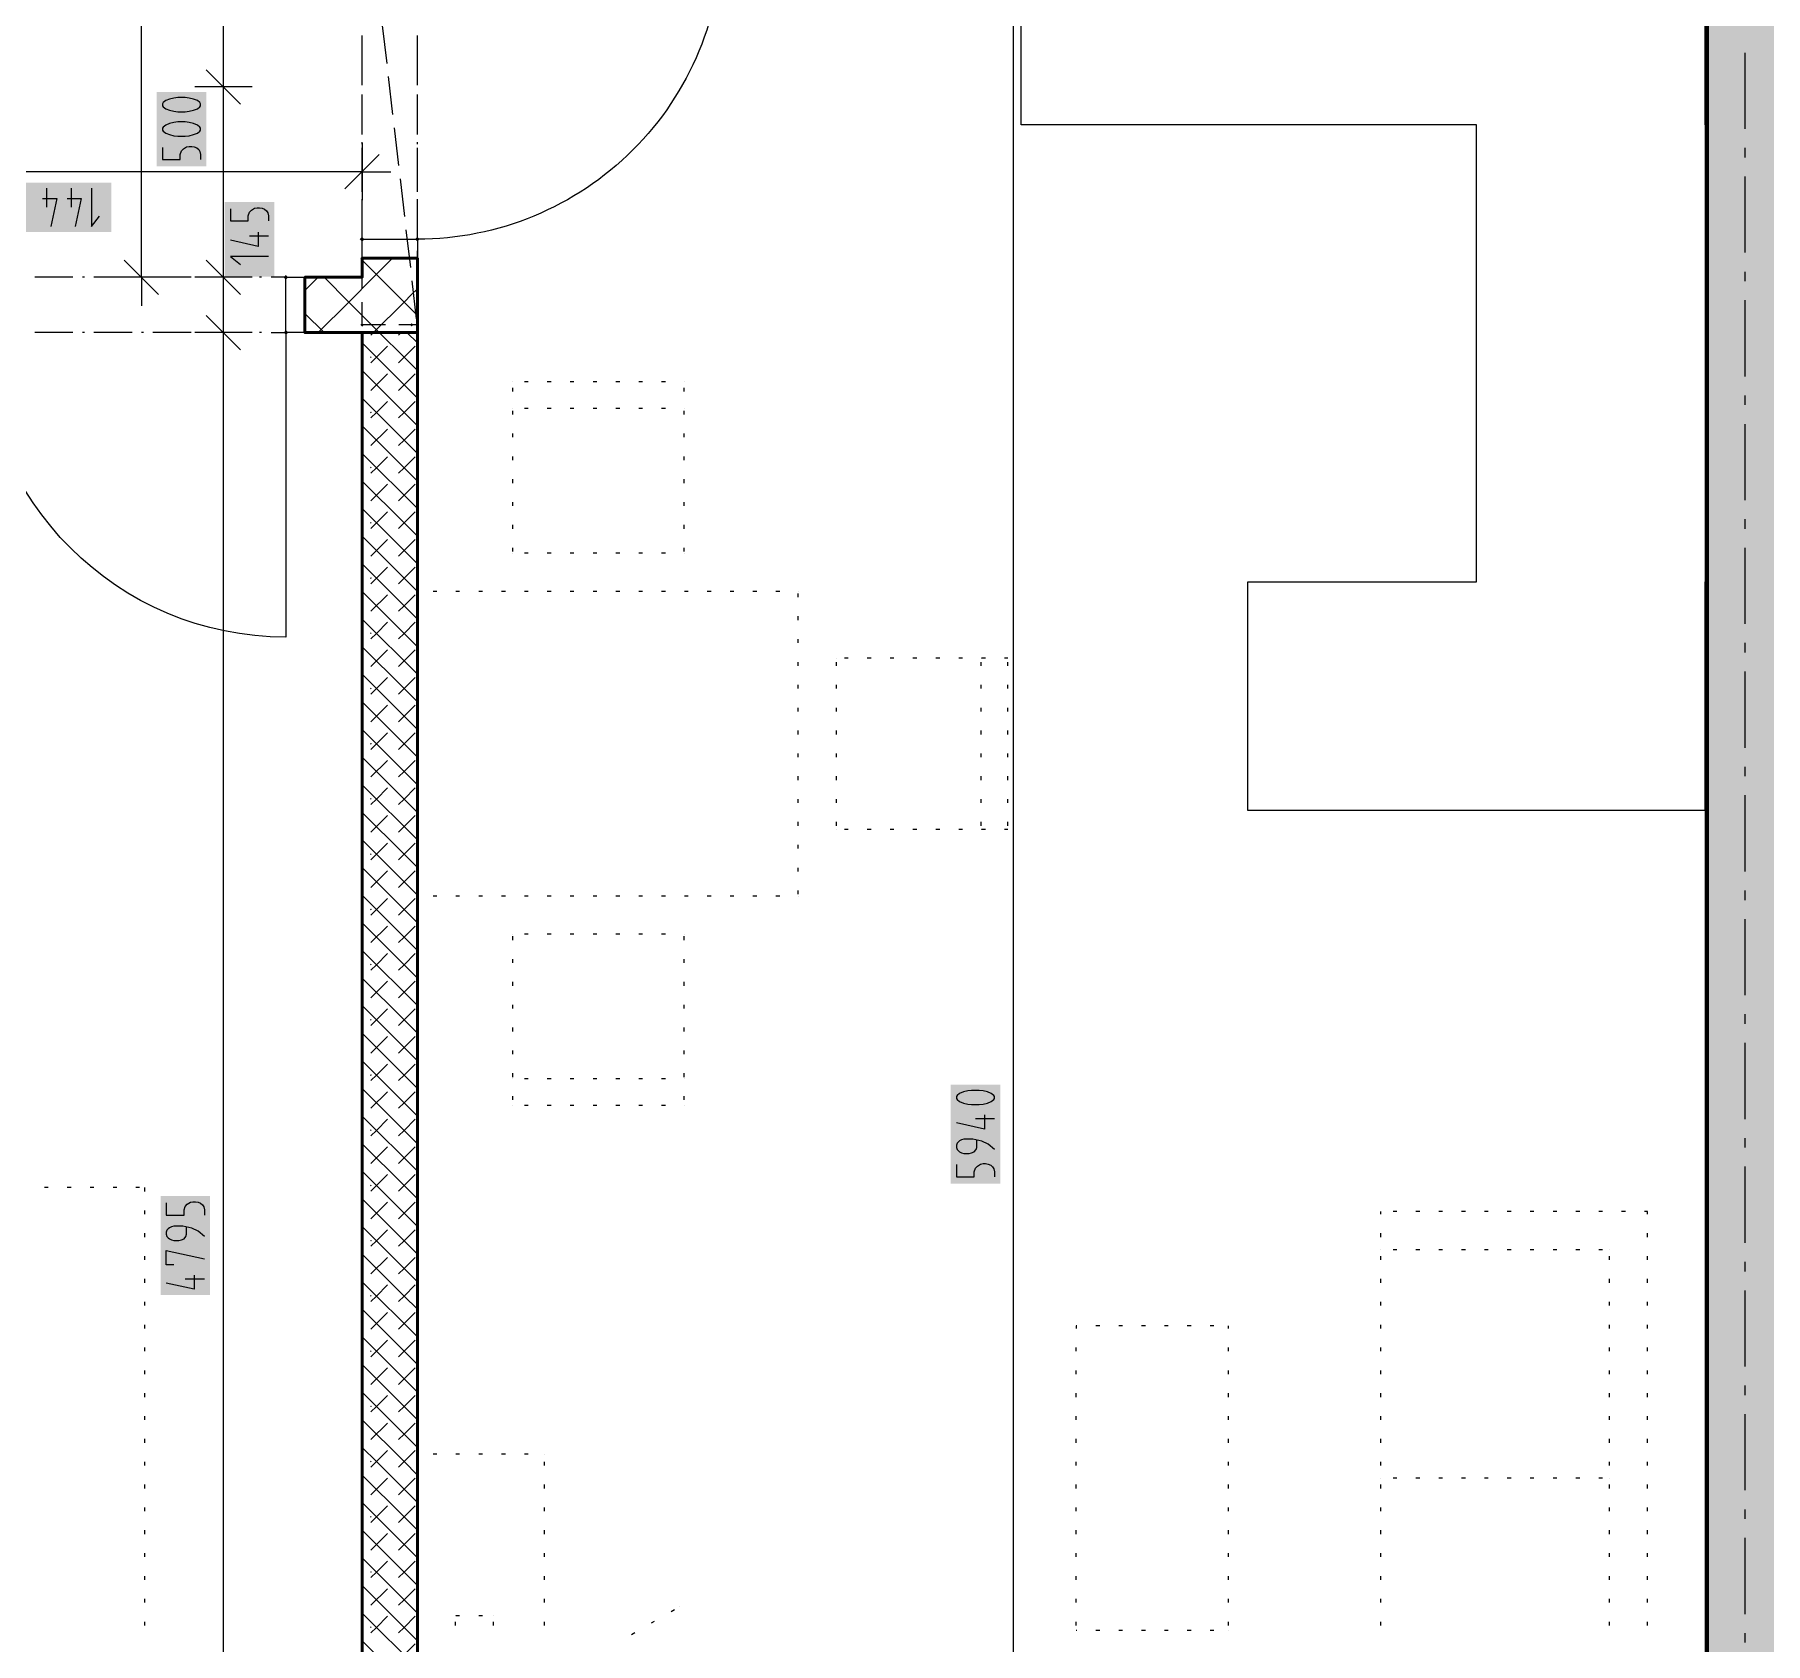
# Model space of a CAD drawing. Header units: millimetres. Extents: x 0 to 594, y 0 to 420.
# Drawn here: x 175.69 to 222.26, y 145.84 to 189.14 of the extents above; entities that cross this region are included whole.
import ezdxf

# ---------------------------------------------------------------- set-up
doc = ezdxf.new("R2010")
doc.units = ezdxf.units.MM
doc.header["$LTSCALE"] = 8
for name, color, linetype in [('PDF_Dvere', 7, 'Continuous'), ('PDF_Koty delkove', 7, 'Continuous'), ('PDF_Kuchyne', 7, 'Continuous'), ('PDF_Nabytek', 7, 'Continuous'), ('PDF_Osy hlavni', 7, 'Continuous'), ('PDF_Preklady', 7, 'Continuous'), ('PDF_Pricky zdene', 7, 'Continuous'), ('PDF_Steny obvodove nosne', 7, 'Continuous')]:
    doc.layers.add(name, color=color, linetype=linetype)

msp = doc.modelspace()

# ---------------------------------------------------------------- hatches: boundary and pattern name
at = {"layer": 'PDF_Steny obvodove nosne', "true_color": 0xc0c0c0, "transparency": 33554559}
msp.add_hatch(color=9, dxfattribs=at).paths.add_polyline_path([(222.739, 129.766), (222.739, 218.171), (220.689, 218.171), (220.689, 129.561), (222.739, 129.561)])

# ---------------------------------------------------------------- linework, layer by layer
at = {"layer": 'PDF_Dvere', "lineweight": 25}
for points in [[(185.993, 191.263), (185.993, 191.829), (194.193, 191.829, -0.414214), (185.993, 183.629), (185.993, 184.344)], [(182.057, 181.118), (182.456, 181.118), (182.456, 172.918, -0.414213), (174.257, 181.118), (175.139, 181.118)]]:
    msp.add_lwpolyline(points, format="xyb", dxfattribs=at)
for points in [[(184.506, 188.085), (184.506, 189.11)], [(185.993, 188.085), (185.993, 189.11)], [(184.506, 187.778), (184.506, 187.829)], [(185.993, 187.778), (185.993, 187.829)], [(184.506, 186.497), (184.506, 187.522)], [(185.993, 186.497), (185.993, 187.522)], [(184.506, 186.189), (184.506, 186.24)], [(184.506, 184.908), (184.506, 185.933)], [(185.993, 186.189), (185.993, 186.24)], [(185.993, 184.908), (185.993, 185.933)], [(184.506, 184.6), (184.506, 184.652)], [(185.993, 184.6), (185.993, 184.652)], [(184.506, 183.629), (184.506, 184.344)], [(176.727, 182.604), (175.702, 182.604)], [(177.035, 182.604), (176.984, 182.604)], [(178.316, 182.604), (177.291, 182.604)], [(178.624, 182.604), (178.572, 182.604)], [(179.905, 182.604), (178.88, 182.604)], [(180.212, 182.604), (180.161, 182.604)], [(181.494, 182.604), (180.469, 182.604)], [(181.801, 182.604), (181.75, 182.604)], [(182.456, 182.604), (182.057, 182.604)], [(176.727, 181.118), (175.702, 181.118)], [(177.035, 181.118), (176.984, 181.118)], [(178.316, 181.118), (177.291, 181.118)], [(178.624, 181.118), (178.572, 181.118)], [(179.905, 181.118), (178.88, 181.118)], [(180.212, 181.118), (180.161, 181.118)], [(181.494, 181.118), (180.469, 181.118)], [(181.801, 181.118), (181.75, 181.118)]]:
    msp.add_lwpolyline(points, dxfattribs=at)
for points in [[(184.506, 183.116), (184.506, 183.629), (185.993, 183.629), (185.993, 183.116)], [(182.456, 182.604), (182.969, 182.604), (182.969, 181.118), (182.456, 181.118)]]:
    msp.add_lwpolyline(points, close=True, dxfattribs=at)
at = {"layer": 'PDF_Dvere', "lineweight": 25, "transparency": 33554559}
for points in [[(184.506, 183.565), (184.442, 183.629), (184.57, 183.629), (184.506, 183.693)], [(185.993, 183.565), (185.929, 183.629), (186.057, 183.629), (185.993, 183.693)], [(182.52, 182.604), (182.456, 182.54), (182.456, 182.668), (182.392, 182.604)], [(182.52, 181.118), (182.456, 181.054), (182.456, 181.182), (182.392, 181.118)]]:
    msp.add_solid(points, dxfattribs=at)
at = {"layer": 'PDF_Koty delkove', "lineweight": 18}
for points in [[(178.568, 182.604), (178.568, 201.866), (178.568, 210.659), (178.568, 212.995), (178.568, 215.762), (178.568, 218.325), (178.568, 233.7), (178.568, 236.467), (178.568, 257.685), (178.568, 259.171), (178.568, 335.475), (178.568, 336.243)], [(202.034, 131.969), (202.034, 183.969), (202.034, 192.854), (202.034, 194.34), (202.034, 195.878), (202.034, 215.557), (202.034, 218.325), (202.034, 233.7), (202.034, 236.262), (202.034, 239.03), (202.034, 269.421), (202.034, 270.907), (202.034, 320.055), (202.034, 323.95)], [(180.775, 111.677), (180.775, 117.678), (180.775, 128.074), (180.775, 131.969), (180.775, 133.191), (180.775, 181.118), (180.775, 182.604), (180.775, 187.729), (180.775, 201.003), (180.775, 212.995)], [(181.237, 187.268), (180.314, 188.19)], [(181.544, 187.729), (180.775, 187.729), (180.007, 187.729)], [(179.75, 187.441), (179.545, 187.441), (179.444, 187.428), (179.324, 187.4), (179.221, 187.359), (179.152, 187.305), (179.136, 187.277), (179.136, 187.223), (179.152, 187.195), (179.221, 187.141), (179.324, 187.1), (179.444, 187.072), (179.545, 187.058), (179.75, 187.058), (179.853, 187.072), (179.972, 187.1), (180.075, 187.141), (180.144, 187.195), (180.161, 187.223), (180.161, 187.277), (180.144, 187.305), (180.075, 187.359)], [(180.075, 187.359), (179.972, 187.4), (179.853, 187.428), (179.75, 187.441)], [(179.136, 186.1), (179.136, 185.772), (179.614, 185.772), (179.614, 185.909), (179.649, 186.004), (179.7, 186.059), (179.785, 186.113), (179.853, 186.127), (179.921, 186.127), (179.99, 186.113)], [(179.99, 186.113), (180.058, 186.086), (180.109, 186.045), (180.144, 185.991), (180.161, 185.909), (180.161, 185.772)], [(184.968, 185.907), (184.045, 184.984)], [(184.506, 186.214), (184.506, 185.446), (184.506, 184.677)], [(184.506, 185.446), (177.745, 185.446), (176.907, 185.446), (173.387, 185.446), (169.747, 185.446), (168.26, 185.446), (162.995, 185.446), (160.878, 185.446), (158.215, 185.446), (156.063, 185.446), (128.081, 185.446), (126.184, 185.446), (105.582, 185.446), (103.737, 185.446), (103.43, 185.446), (101.328, 185.446), (83.545, 185.446), (82.059, 185.446)], [(184.506, 185.446), (185.275, 185.446)], [(176.019, 184.999), (176.019, 184.487)], [(176.676, 184.999), (176.676, 184.487)], [(177.224, 184.999), (177.224, 183.975), (177.442, 184.247)], [(175.91, 184.726), (176.293, 184.726), (176.128, 183.975)], [(176.567, 184.726), (176.95, 184.726), (176.785, 183.975)], [(180.962, 184.45), (180.962, 184.121), (181.44, 184.121), (181.44, 184.258), (181.475, 184.353), (181.526, 184.408), (181.611, 184.463), (181.679, 184.477), (181.747, 184.477), (181.816, 184.463), (181.884, 184.436), (181.935, 184.394), (181.97, 184.34), (181.987, 184.258), (181.987, 184.121)], [(181.713, 183.82), (181.713, 183.436), (180.962, 183.601)], [(181.987, 183.71), (181.475, 183.71)], [(179.029, 182.143), (178.107, 183.065)], [(181.237, 182.143), (180.314, 183.065)], [(181.987, 183.163), (180.962, 183.163), (181.235, 182.944)], [(179.337, 182.604), (178.568, 182.604), (177.799, 182.604)], [(178.568, 182.604), (178.568, 181.835)], [(181.544, 182.604), (180.775, 182.604), (180.007, 182.604)], [(181.237, 180.656), (180.314, 181.579)], [(181.544, 181.118), (180.775, 181.118), (180.007, 181.118)], [(201.111, 160.719), (200.905, 160.719), (200.804, 160.705), (200.684, 160.678), (200.582, 160.637), (200.513, 160.583), (200.497, 160.555), (200.497, 160.501), (200.513, 160.473), (200.582, 160.419), (200.684, 160.377), (200.804, 160.35), (200.905, 160.336), (201.111, 160.336), (201.213, 160.35), (201.333, 160.377), (201.435, 160.419), (201.504, 160.473), (201.521, 160.501), (201.521, 160.555), (201.504, 160.583), (201.435, 160.637)], [(201.435, 160.637), (201.333, 160.678), (201.213, 160.705), (201.111, 160.719)], [(201.248, 160.062), (201.248, 159.679), (200.497, 159.844)], [(201.521, 159.953), (201.009, 159.953)], [(201.521, 159.132), (201.35, 159.269), (201.179, 159.351), (200.94, 159.405), (200.7, 159.405), (200.633, 159.391), (200.582, 159.364), (200.548, 159.337), (200.513, 159.296), (200.497, 159.241), (200.497, 159.187), (200.513, 159.132), (200.548, 159.09), (200.582, 159.063), (200.633, 159.035), (200.7, 159.022), (200.838, 159.022), (200.905, 159.035), (200.974, 159.063), (201.025, 159.132), (201.043, 159.187), (201.043, 159.378)], [(200.497, 158.721), (200.497, 158.392), (200.974, 158.392), (200.974, 158.53), (201.009, 158.625), (201.06, 158.68), (201.145, 158.734), (201.213, 158.748), (201.282, 158.748), (201.35, 158.734), (201.418, 158.707), (201.469, 158.666), (201.504, 158.612), (201.521, 158.53), (201.521, 158.392)], [(179.238, 157.694), (179.238, 157.365), (179.716, 157.365), (179.716, 157.503), (179.75, 157.598), (179.802, 157.653), (179.887, 157.707), (179.954, 157.721), (180.023, 157.721), (180.092, 157.707), (180.159, 157.68), (180.211, 157.639), (180.245, 157.585), (180.263, 157.503), (180.263, 157.365)], [(180.263, 156.791), (180.092, 156.928), (179.921, 157.01), (179.682, 157.064), (179.442, 157.064), (179.374, 157.05), (179.323, 157.023), (179.289, 156.996), (179.254, 156.955), (179.238, 156.9), (179.238, 156.846), (179.254, 156.791), (179.289, 156.749), (179.323, 156.722)], [(179.323, 156.722), (179.374, 156.694), (179.442, 156.68), (179.579, 156.68), (179.647, 156.694), (179.716, 156.722), (179.767, 156.791), (179.784, 156.846), (179.784, 157.037)], [(179.442, 156.023), (179.238, 156.023), (179.238, 156.407), (180.263, 156.189)], [(179.989, 155.75), (179.989, 155.366), (179.238, 155.531)], [(180.263, 155.641), (179.75, 155.641)]]:
    msp.add_lwpolyline(points, dxfattribs=at)
msp.add_lwpolyline([(179.75, 186.784), (179.545, 186.784), (179.444, 186.77), (179.324, 186.743), (179.221, 186.702), (179.152, 186.648), (179.136, 186.62), (179.136, 186.566), (179.152, 186.538), (179.221, 186.484), (179.324, 186.443), (179.444, 186.415), (179.545, 186.401), (179.75, 186.401), (179.853, 186.415), (179.972, 186.443), (180.075, 186.484), (180.144, 186.538), (180.161, 186.566), (180.161, 186.62), (180.144, 186.648), (180.075, 186.702), (179.972, 186.743), (179.853, 186.77)], close=True, dxfattribs=at)
at = {"layer": 'PDF_Koty delkove', "color": 7, "lineweight": 18, "true_color": 0xffffff, "transparency": 33554559}
for points in [[(180.315, 185.59), (180.315, 187.595), (178.982, 185.59), (178.982, 187.595)], [(177.761, 185.153), (175.099, 185.153), (177.761, 183.821), (175.099, 183.821)], [(182.141, 182.625), (182.141, 184.63), (180.808, 182.625), (180.808, 184.63)], [(201.675, 158.211), (201.675, 160.873), (200.343, 158.211), (200.343, 160.873)], [(180.417, 155.213), (180.417, 157.875), (179.084, 155.213), (179.084, 157.875)]]:
    msp.add_solid(points, dxfattribs=at)
at = {"layer": 'PDF_Kuchyne', "lineweight": 13}
msp.add_lwpolyline([(220.637, 174.404), (220.637, 168.254), (208.337, 168.254), (208.337, 174.404), (214.487, 174.404), (214.487, 186.704), (202.239, 186.704), (202.239, 192.854), (220.637, 192.854), (220.637, 186.704)], dxfattribs=at)
at = {"layer": 'PDF_Nabytek', "lineweight": 13}
for points in [[(188.56, 179.788), (188.56, 179.788)], [(188.56, 179.788), (188.56, 179.788)], [(188.976, 179.788), (188.874, 179.788)], [(189.591, 179.788), (189.489, 179.788)], [(190.206, 179.788), (190.104, 179.788)], [(190.821, 179.788), (190.719, 179.788)], [(191.436, 179.788), (191.334, 179.788)], [(192.051, 179.788), (191.949, 179.788)], [(192.666, 179.788), (192.563, 179.788)], [(193.172, 179.788), (193.172, 179.788)], [(193.172, 179.788), (193.172, 179.788)], [(188.56, 179.527), (188.56, 179.629)], [(193.172, 179.527), (193.172, 179.629)], [(188.56, 179.071), (188.56, 179.071)], [(188.56, 178.912), (188.56, 179.014)], [(188.976, 179.071), (188.874, 179.071)], [(189.591, 179.071), (189.489, 179.071)], [(190.206, 179.071), (190.104, 179.071)], [(190.821, 179.071), (190.719, 179.071)], [(191.436, 179.071), (191.334, 179.071)], [(192.051, 179.071), (191.949, 179.071)], [(192.666, 179.071), (192.563, 179.071)], [(193.172, 179.071), (193.172, 179.071)], [(193.172, 178.912), (193.172, 179.014)], [(188.56, 178.297), (188.56, 178.399)], [(193.172, 178.297), (193.172, 178.399)], [(188.56, 177.682), (188.56, 177.784)], [(193.172, 177.682), (193.172, 177.784)], [(188.56, 177.067), (188.56, 177.169)], [(193.172, 177.067), (193.172, 177.169)], [(188.56, 176.452), (188.56, 176.554)], [(193.172, 176.452), (193.172, 176.554)], [(188.56, 175.837), (188.56, 175.939)], [(193.172, 175.837), (193.172, 175.939)], [(188.56, 175.222), (188.56, 175.324)], [(188.56, 175.176), (188.56, 175.176)], [(188.56, 175.176), (188.56, 175.176)], [(188.976, 175.176), (188.874, 175.176)], [(189.591, 175.176), (189.489, 175.176)], [(190.206, 175.176), (190.104, 175.176)], [(190.821, 175.176), (190.719, 175.176)], [(191.436, 175.176), (191.334, 175.176)], [(192.051, 175.176), (191.949, 175.176)], [(192.666, 175.176), (192.563, 175.176)], [(193.172, 175.222), (193.172, 175.324)], [(193.172, 175.176), (193.172, 175.176)], [(193.172, 175.176), (193.172, 175.176)], [(185.993, 174.151), (185.993, 174.151)], [(185.993, 174.151), (185.993, 174.151)], [(185.993, 173.992), (185.993, 174.094)], [(186.516, 174.151), (186.414, 174.151)], [(187.131, 174.151), (187.029, 174.151)], [(187.746, 174.151), (187.644, 174.151)], [(188.361, 174.151), (188.259, 174.151)], [(188.976, 174.151), (188.874, 174.151)], [(189.591, 174.151), (189.489, 174.151)], [(190.206, 174.151), (190.104, 174.151)], [(190.821, 174.151), (190.719, 174.151)], [(191.436, 174.151), (191.334, 174.151)], [(192.051, 174.151), (191.949, 174.151)], [(192.666, 174.151), (192.563, 174.151)], [(193.281, 174.151), (193.178, 174.151)], [(193.896, 174.151), (193.793, 174.151)], [(194.511, 174.151), (194.408, 174.151)], [(195.126, 174.151), (195.023, 174.151)], [(195.741, 174.151), (195.638, 174.151)], [(196.243, 174.151), (196.243, 174.151)], [(196.243, 174.151), (196.243, 174.151)], [(196.243, 173.992), (196.243, 174.094)], [(185.993, 173.377), (185.993, 173.479)], [(196.243, 173.377), (196.243, 173.479)], [(185.993, 172.762), (185.993, 172.864)], [(196.243, 172.762), (196.243, 172.864)], [(197.268, 172.357), (197.268, 172.357)], [(197.268, 172.357), (197.268, 172.357)], [(197.586, 172.357), (197.483, 172.357)], [(198.201, 172.357), (198.098, 172.357)], [(198.816, 172.357), (198.713, 172.357)], [(199.431, 172.357), (199.328, 172.357)], [(200.046, 172.357), (199.943, 172.357)], [(200.661, 172.357), (200.558, 172.357)], [(201.162, 172.357), (201.162, 172.357)], [(201.276, 172.357), (201.173, 172.357)], [(201.88, 172.357), (201.788, 172.357)], [(201.88, 172.357), (201.88, 172.357)], [(185.993, 172.147), (185.993, 172.249)], [(196.243, 172.147), (196.243, 172.249)], [(197.268, 172.147), (197.268, 172.249)], [(201.162, 172.147), (201.162, 172.249)], [(201.88, 172.147), (201.88, 172.249)], [(185.993, 171.532), (185.993, 171.634)], [(196.243, 171.532), (196.243, 171.634)], [(197.268, 171.532), (197.268, 171.634)], [(201.162, 171.532), (201.162, 171.634)], [(201.88, 171.532), (201.88, 171.634)], [(185.993, 170.917), (185.993, 171.019)], [(196.243, 170.917), (196.243, 171.019)], [(197.268, 170.917), (197.268, 171.019)], [(201.162, 170.917), (201.162, 171.019)], [(201.88, 170.917), (201.88, 171.019)], [(185.993, 170.302), (185.993, 170.404)], [(196.243, 170.302), (196.243, 170.404)], [(197.268, 170.302), (197.268, 170.404)], [(201.162, 170.302), (201.162, 170.404)], [(201.88, 170.302), (201.88, 170.404)], [(185.993, 169.687), (185.993, 169.789)], [(196.243, 169.687), (196.243, 169.789)], [(197.268, 169.687), (197.268, 169.789)], [(201.162, 169.687), (201.162, 169.789)], [(201.88, 169.687), (201.88, 169.789)], [(185.993, 169.072), (185.993, 169.174)], [(196.243, 169.072), (196.243, 169.174)], [(197.268, 169.072), (197.268, 169.174)], [(201.162, 169.072), (201.162, 169.174)], [(201.88, 169.072), (201.88, 169.174)], [(185.993, 168.457), (185.993, 168.559)], [(196.243, 168.457), (196.243, 168.559)], [(197.268, 168.457), (197.268, 168.559)], [(201.162, 168.457), (201.162, 168.559)], [(201.88, 168.457), (201.88, 168.559)], [(185.993, 167.842), (185.993, 167.944)], [(196.243, 167.842), (196.243, 167.944)], [(197.268, 167.842), (197.268, 167.944)], [(197.268, 167.744), (197.268, 167.744)], [(197.268, 167.744), (197.268, 167.744)], [(197.586, 167.744), (197.483, 167.744)], [(198.201, 167.744), (198.098, 167.744)], [(198.816, 167.744), (198.713, 167.744)], [(199.431, 167.744), (199.328, 167.744)], [(200.046, 167.744), (199.943, 167.744)], [(200.661, 167.744), (200.558, 167.744)], [(201.162, 167.842), (201.162, 167.944)], [(201.162, 167.744), (201.162, 167.744)], [(201.276, 167.744), (201.173, 167.744)], [(201.88, 167.744), (201.788, 167.744)], [(201.88, 167.842), (201.88, 167.944)], [(201.88, 167.744), (201.88, 167.744)], [(201.88, 167.744), (201.88, 167.744)], [(185.993, 167.227), (185.993, 167.329)], [(196.243, 167.227), (196.243, 167.329)], [(185.993, 166.612), (185.993, 166.714)], [(196.243, 166.612), (196.243, 166.714)], [(185.993, 165.997), (185.993, 166.099)], [(185.993, 165.951), (185.993, 165.951)], [(185.993, 165.951), (185.993, 165.951)], [(186.516, 165.951), (186.414, 165.951)], [(187.131, 165.951), (187.029, 165.951)], [(187.746, 165.951), (187.644, 165.951)], [(188.361, 165.951), (188.259, 165.951)], [(188.976, 165.951), (188.874, 165.951)], [(189.591, 165.951), (189.489, 165.951)], [(190.206, 165.951), (190.104, 165.951)], [(190.821, 165.951), (190.719, 165.951)], [(191.436, 165.951), (191.334, 165.951)], [(192.051, 165.951), (191.949, 165.951)], [(192.666, 165.951), (192.563, 165.951)], [(193.281, 165.951), (193.178, 165.951)], [(193.896, 165.951), (193.793, 165.951)], [(194.511, 165.951), (194.408, 165.951)], [(195.126, 165.951), (195.023, 165.951)], [(195.741, 165.951), (195.638, 165.951)], [(196.243, 165.997), (196.243, 166.099)], [(196.243, 165.951), (196.243, 165.951)], [(196.243, 165.951), (196.243, 165.951)], [(188.56, 164.926), (188.56, 164.926)], [(188.56, 164.926), (188.56, 164.926)], [(188.56, 164.767), (188.56, 164.869)], [(188.976, 164.926), (188.874, 164.926)], [(189.591, 164.926), (189.489, 164.926)], [(190.206, 164.926), (190.104, 164.926)], [(190.821, 164.926), (190.719, 164.926)], [(191.436, 164.926), (191.334, 164.926)], [(192.051, 164.926), (191.949, 164.926)], [(192.666, 164.926), (192.563, 164.926)], [(193.172, 164.926), (193.172, 164.926)], [(193.172, 164.926), (193.172, 164.926)], [(193.172, 164.767), (193.172, 164.869)], [(188.56, 164.152), (188.56, 164.254)], [(193.172, 164.152), (193.172, 164.254)], [(188.56, 163.537), (188.56, 163.639)], [(193.172, 163.537), (193.172, 163.639)], [(188.56, 162.922), (188.56, 163.024)], [(193.172, 162.922), (193.172, 163.024)], [(188.56, 162.307), (188.56, 162.409)], [(193.172, 162.307), (193.172, 162.409)], [(188.56, 161.692), (188.56, 161.794)], [(193.172, 161.692), (193.172, 161.794)], [(188.56, 161.077), (188.56, 161.179)], [(193.172, 161.077), (193.172, 161.179)], [(188.56, 161.031), (188.56, 161.031)], [(188.976, 161.031), (188.874, 161.031)], [(189.591, 161.031), (189.489, 161.031)], [(190.206, 161.031), (190.104, 161.031)], [(190.821, 161.031), (190.719, 161.031)], [(191.436, 161.031), (191.334, 161.031)], [(192.051, 161.031), (191.949, 161.031)], [(192.666, 161.031), (192.563, 161.031)], [(193.172, 161.031), (193.172, 161.031)], [(188.56, 160.462), (188.56, 160.564)], [(188.56, 160.313), (188.56, 160.313)], [(188.56, 160.313), (188.56, 160.313)], [(188.976, 160.313), (188.874, 160.313)], [(189.591, 160.313), (189.489, 160.313)], [(190.206, 160.313), (190.104, 160.313)], [(190.821, 160.313), (190.719, 160.313)], [(191.436, 160.313), (191.334, 160.313)], [(192.051, 160.313), (191.949, 160.313)], [(192.666, 160.313), (192.563, 160.313)], [(193.172, 160.462), (193.172, 160.564)], [(193.172, 160.313), (193.172, 160.313)], [(193.172, 160.313), (193.172, 160.313)], [(176.061, 158.107), (175.959, 158.107)], [(176.676, 158.107), (176.574, 158.107)], [(177.291, 158.107), (177.189, 158.107)], [(177.906, 158.107), (177.804, 158.107)], [(178.521, 158.107), (178.419, 158.107)], [(178.664, 158.107), (178.664, 158.107)], [(178.664, 158.107), (178.664, 158.107)], [(178.664, 158.002), (178.664, 158.104)], [(178.664, 157.387), (178.664, 157.489)], [(211.916, 157.387), (211.916, 157.456)], [(211.916, 157.456), (211.916, 157.456)], [(211.916, 157.456), (211.916, 157.456)], [(212.346, 157.456), (212.243, 157.456)], [(212.961, 157.456), (212.858, 157.456)], [(213.576, 157.456), (213.473, 157.456)], [(214.191, 157.456), (214.088, 157.456)], [(214.806, 157.456), (214.703, 157.456)], [(215.421, 157.456), (215.318, 157.456)], [(216.036, 157.456), (215.933, 157.456)], [(216.651, 157.456), (216.548, 157.456)], [(217.266, 157.456), (217.163, 157.456)], [(217.881, 157.456), (217.778, 157.456)], [(218.496, 157.456), (218.393, 157.456)], [(219.091, 157.387), (219.091, 157.456), (219.008, 157.456)], [(219.091, 157.456), (219.091, 157.456)], [(178.664, 156.772), (178.664, 156.874)], [(211.916, 156.772), (211.916, 156.874)], [(219.091, 156.772), (219.091, 156.874)], [(178.664, 156.157), (178.664, 156.259)], [(211.916, 156.431), (211.916, 156.431)], [(211.916, 156.157), (211.916, 156.259)], [(212.346, 156.431), (212.243, 156.431)], [(212.961, 156.431), (212.858, 156.431)], [(213.576, 156.431), (213.473, 156.431)], [(214.191, 156.431), (214.088, 156.431)], [(214.806, 156.431), (214.703, 156.431)], [(215.421, 156.431), (215.318, 156.431)], [(216.036, 156.431), (215.933, 156.431)], [(216.651, 156.431), (216.548, 156.431)], [(217.266, 156.431), (217.163, 156.431)], [(217.881, 156.431), (217.778, 156.431)], [(218.066, 156.431), (218.066, 156.431)], [(218.066, 156.431), (218.066, 156.431)], [(218.066, 156.157), (218.066, 156.259)], [(219.091, 156.157), (219.091, 156.259)], [(178.664, 155.542), (178.664, 155.644)], [(211.916, 155.542), (211.916, 155.644)], [(218.066, 155.542), (218.066, 155.644)], [(219.091, 155.542), (219.091, 155.644)], [(178.664, 154.927), (178.664, 155.029)], [(211.916, 154.927), (211.916, 155.029)], [(218.066, 154.927), (218.066, 155.029)], [(219.091, 154.927), (219.091, 155.029)], [(178.664, 154.312), (178.664, 154.414)], [(203.736, 154.381), (203.716, 154.381), (203.716, 154.312)], [(203.716, 154.381), (203.716, 154.381)], [(203.716, 154.381), (203.716, 154.381)], [(204.351, 154.381), (204.248, 154.381)], [(204.966, 154.381), (204.863, 154.381)], [(205.581, 154.381), (205.478, 154.381)], [(206.196, 154.381), (206.093, 154.381)], [(206.811, 154.381), (206.708, 154.381)], [(207.426, 154.381), (207.323, 154.381)], [(207.816, 154.381), (207.816, 154.381)], [(207.816, 154.312), (207.816, 154.381)], [(207.816, 154.381), (207.816, 154.381)], [(211.916, 154.312), (211.916, 154.414)], [(218.066, 154.312), (218.066, 154.414)], [(219.091, 154.312), (219.091, 154.414)], [(178.664, 153.697), (178.664, 153.799)], [(203.716, 153.697), (203.716, 153.799)], [(207.816, 153.697), (207.816, 153.799)], [(211.916, 153.697), (211.916, 153.799)], [(218.066, 153.697), (218.066, 153.799)], [(219.091, 153.697), (219.091, 153.799)], [(178.664, 153.082), (178.664, 153.184)], [(203.716, 153.082), (203.716, 153.184)], [(207.816, 153.082), (207.816, 153.184)], [(211.916, 153.082), (211.916, 153.184)], [(218.066, 153.082), (218.066, 153.184)], [(219.091, 153.082), (219.091, 153.184)], [(178.664, 152.467), (178.664, 152.569)], [(203.716, 152.467), (203.716, 152.569)], [(207.816, 152.467), (207.816, 152.569)], [(211.916, 152.467), (211.916, 152.569)], [(218.066, 152.467), (218.066, 152.569)], [(219.091, 152.467), (219.091, 152.569)], [(178.664, 151.852), (178.664, 151.954)], [(203.716, 151.852), (203.716, 151.954)], [(207.816, 151.852), (207.816, 151.954)], [(211.916, 151.852), (211.916, 151.954)], [(218.066, 151.852), (218.066, 151.954)], [(219.091, 151.852), (219.091, 151.954)], [(178.664, 151.237), (178.664, 151.339)], [(185.993, 150.932), (185.993, 150.932)], [(185.993, 150.932), (185.993, 150.932)], [(186.516, 150.932), (186.414, 150.932)], [(187.131, 150.932), (187.029, 150.932)], [(187.746, 150.932), (187.644, 150.932)], [(188.361, 150.932), (188.259, 150.932)], [(188.976, 150.932), (188.874, 150.932)], [(189.418, 150.932), (189.418, 150.932)], [(189.418, 150.932), (189.418, 150.932)], [(203.716, 151.237), (203.716, 151.339)], [(207.816, 151.237), (207.816, 151.339)], [(211.916, 151.237), (211.916, 151.339)], [(218.066, 151.237), (218.066, 151.339)], [(219.091, 151.237), (219.091, 151.339)], [(178.664, 150.622), (178.664, 150.724)], [(185.993, 150.622), (185.993, 150.724)], [(189.418, 150.622), (189.418, 150.724)], [(203.716, 150.622), (203.716, 150.724)], [(207.816, 150.622), (207.816, 150.724)], [(211.916, 150.622), (211.916, 150.724)], [(218.066, 150.622), (218.066, 150.724)], [(219.091, 150.622), (219.091, 150.724)], [(178.664, 150.007), (178.664, 150.109)], [(185.993, 150.007), (185.993, 150.109)], [(189.418, 150.007), (189.418, 150.109)], [(203.716, 150.007), (203.716, 150.109)], [(207.816, 150.007), (207.816, 150.109)], [(211.916, 150.281), (211.916, 150.281)], [(211.916, 150.007), (211.916, 150.109)], [(212.346, 150.281), (212.243, 150.281)], [(212.961, 150.281), (212.858, 150.281)], [(213.576, 150.281), (213.473, 150.281)], [(214.191, 150.281), (214.088, 150.281)], [(214.806, 150.281), (214.703, 150.281)], [(215.421, 150.281), (215.318, 150.281)], [(216.036, 150.281), (215.933, 150.281)], [(216.651, 150.281), (216.548, 150.281)], [(217.266, 150.281), (217.163, 150.281)], [(217.881, 150.281), (217.778, 150.281)], [(218.066, 150.281), (218.066, 150.281)], [(218.066, 150.007), (218.066, 150.109)], [(219.091, 150.007), (219.091, 150.109)], [(178.664, 149.392), (178.664, 149.494)], [(185.993, 149.392), (185.993, 149.494)], [(189.418, 149.392), (189.418, 149.494)], [(203.716, 149.392), (203.716, 149.494)], [(207.816, 149.392), (207.816, 149.494)], [(211.916, 149.392), (211.916, 149.494)], [(218.066, 149.392), (218.066, 149.494)], [(219.091, 149.392), (219.091, 149.494)], [(178.664, 148.777), (178.664, 148.879)], [(185.993, 148.777), (185.993, 148.879)], [(189.418, 148.777), (189.418, 148.879)], [(203.716, 148.777), (203.716, 148.879)], [(207.816, 148.777), (207.816, 148.879)], [(211.916, 148.777), (211.916, 148.879)], [(218.066, 148.777), (218.066, 148.879)], [(219.091, 148.777), (219.091, 148.879)], [(178.664, 148.162), (178.664, 148.264)], [(185.993, 148.162), (185.993, 148.264)], [(189.418, 148.162), (189.418, 148.264)], [(203.716, 148.162), (203.716, 148.264)], [(207.816, 148.162), (207.816, 148.264)], [(211.916, 148.162), (211.916, 148.264)], [(218.066, 148.162), (218.066, 148.264)], [(219.091, 148.162), (219.091, 148.264)], [(178.664, 147.547), (178.664, 147.649)], [(185.993, 147.547), (185.993, 147.649)], [(189.418, 147.547), (189.418, 147.649)], [(203.716, 147.547), (203.716, 147.649)], [(207.816, 147.547), (207.816, 147.649)], [(211.916, 147.547), (211.916, 147.649)], [(218.066, 147.547), (218.066, 147.649)], [(219.091, 147.547), (219.091, 147.649)], [(178.664, 146.932), (178.664, 147.034)], [(185.993, 146.932), (185.993, 147.034)], [(189.418, 146.932), (189.418, 147.034)], [(192.821, 146.693), (192.91, 146.744)], [(193.055, 146.828), (193.055, 146.828)], [(203.716, 146.932), (203.716, 147.034)], [(207.816, 146.932), (207.816, 147.034)], [(211.916, 146.932), (211.916, 147.034)], [(218.066, 146.932), (218.066, 147.034)], [(219.091, 146.932), (219.091, 147.034)], [(178.664, 146.317), (178.664, 146.419)], [(185.993, 146.317), (185.993, 146.419)], [(187.018, 146.576), (187.018, 146.576)], [(187.018, 146.576), (187.018, 146.576)], [(187.018, 146.317), (187.018, 146.419)], [(187.131, 146.576), (187.029, 146.576)], [(187.746, 146.576), (187.644, 146.576)], [(188.043, 146.576), (188.043, 146.576)], [(188.043, 146.576), (188.043, 146.576)], [(188.043, 146.317), (188.043, 146.419)], [(189.418, 146.317), (189.418, 146.419)], [(192.289, 146.385), (192.377, 146.437)], [(203.716, 146.317), (203.716, 146.419)], [(207.816, 146.317), (207.816, 146.419)], [(211.916, 146.317), (211.916, 146.419)], [(218.066, 146.317), (218.066, 146.419)], [(219.091, 146.317), (219.091, 146.419)], [(191.756, 146.078), (191.845, 146.129)], [(203.716, 146.181), (203.716, 146.181)], [(203.736, 146.181), (203.716, 146.181)], [(203.716, 146.181), (203.716, 146.181)], [(204.351, 146.181), (204.248, 146.181)], [(204.966, 146.181), (204.863, 146.181)], [(205.581, 146.181), (205.478, 146.181)], [(206.196, 146.181), (206.093, 146.181)], [(206.811, 146.181), (206.708, 146.181)], [(207.426, 146.181), (207.323, 146.181)], [(207.816, 146.181), (207.816, 146.181)], [(207.816, 146.181), (207.816, 146.181)]]:
    msp.add_lwpolyline(points, dxfattribs=at)
at = {"layer": 'PDF_Osy hlavni', "lineweight": 18}
for points in [[(221.714, 186.599), (221.714, 188.649)], [(221.714, 185.83), (221.714, 186.087)], [(221.714, 183.268), (221.714, 185.318)], [(221.714, 182.499), (221.714, 182.755)], [(221.714, 179.937), (221.714, 181.987)], [(221.714, 179.168), (221.714, 179.424)], [(221.714, 176.605), (221.714, 178.655)], [(221.714, 175.837), (221.714, 176.093)], [(221.714, 173.274), (221.714, 175.324)], [(221.714, 172.505), (221.714, 172.762)], [(221.714, 169.943), (221.714, 171.993)], [(221.714, 169.174), (221.714, 169.43)], [(221.714, 166.612), (221.714, 168.662)], [(221.714, 165.843), (221.714, 166.099)], [(221.714, 163.28), (221.714, 165.33)], [(221.714, 162.512), (221.714, 162.768)], [(221.714, 159.949), (221.714, 161.999)], [(221.714, 159.181), (221.714, 159.437)], [(221.714, 156.618), (221.714, 158.668)], [(221.714, 155.849), (221.714, 156.106)], [(221.714, 153.287), (221.714, 155.337)], [(221.714, 152.518), (221.714, 152.774)], [(221.714, 149.956), (221.714, 152.006)], [(221.714, 149.187), (221.714, 149.443)], [(221.714, 146.624), (221.714, 148.674)], [(221.714, 145.856), (221.714, 146.112)]]:
    msp.add_lwpolyline(points, dxfattribs=at)
at = {"layer": 'PDF_Preklady', "lineweight": 18}
for points in [[(185.176, 188.362), (185.058, 189.38)], [(184.506, 187.829), (184.506, 188.854)], [(185.993, 187.829), (185.993, 188.854)], [(185.336, 186.987), (185.217, 188.005)], [(184.506, 186.445), (184.506, 187.47)], [(185.993, 186.445), (185.993, 187.47)], [(185.495, 185.613), (185.377, 186.631)], [(184.506, 185.062), (184.506, 186.087)], [(185.993, 185.062), (185.993, 186.087)], [(185.654, 184.238), (185.536, 185.256)], [(184.506, 183.678), (184.506, 184.703)], [(185.993, 183.678), (185.993, 184.703)], [(185.814, 182.864), (185.696, 183.882)], [(184.506, 183.116), (184.506, 183.319)], [(184.506, 182.294), (184.506, 182.604), (184.506, 183.116)], [(185.993, 183.116), (185.993, 183.319)], [(185.993, 182.294), (185.993, 183.116)], [(185.973, 181.489), (185.855, 182.507)], [(184.506, 181.323), (184.506, 181.935)], [(185.993, 181.935), (185.993, 181.323), (185.839, 181.323)], [(185.132, 181.323), (184.506, 181.323)], [(185.839, 181.323), (185.491, 181.323)]]:
    msp.add_lwpolyline(points, dxfattribs=at)
at = {"layer": 'PDF_Preklady', "lineweight": 18, "transparency": 33554559}
for points in [[(184.506, 183.07), (184.46, 183.116), (184.553, 183.116), (184.506, 183.163)], [(184.506, 183.07), (184.46, 183.116), (184.553, 183.116), (184.506, 183.163)], [(185.993, 183.07), (185.947, 183.116), (186.039, 183.116), (185.993, 183.163)], [(185.993, 183.07), (185.947, 183.116), (186.039, 183.116), (185.993, 183.163)], [(184.506, 182.558), (184.46, 182.604), (184.553, 182.604), (184.506, 182.65)], [(184.506, 182.558), (184.46, 182.604), (184.553, 182.604), (184.506, 182.65)], [(184.506, 181.277), (184.46, 181.323), (184.553, 181.323), (184.506, 181.369)], [(184.553, 181.323), (184.506, 181.277), (184.506, 181.369), (184.46, 181.323)], [(185.885, 181.323), (185.839, 181.277), (185.839, 181.369), (185.793, 181.323)], [(185.885, 181.323), (185.839, 181.277), (185.839, 181.369), (185.793, 181.323)], [(185.998, 181.277), (185.947, 181.317), (186.038, 181.328), (185.987, 181.369)], [(186.039, 181.323), (185.993, 181.277), (185.993, 181.369), (185.947, 181.323)], [(185.993, 181.277), (185.947, 181.323), (186.039, 181.323), (185.993, 181.369)]]:
    msp.add_solid(points, dxfattribs=at)
at = {"layer": 'PDF_Pricky zdene', "lineweight": 50}
for points in [[(184.506, 183.116), (185.993, 183.116)], [(184.506, 183.116), (184.506, 182.604)], [(185.839, 181.118), (185.993, 181.118), (185.993, 181.323), (185.993, 183.116)], [(185.839, 181.118), (184.506, 181.118), (182.969, 181.118), (182.969, 182.604), (184.506, 182.604)]]:
    msp.add_lwpolyline(points, dxfattribs=at)
at = {"layer": 'PDF_Pricky zdene', "lineweight": 9}
for points in [[(184.968, 182.604), (184.506, 183.065)], [(185.326, 183.116), (184.814, 182.604)], [(185.993, 183.065), (185.941, 183.116)], [(183.328, 182.604), (182.969, 182.245)], [(184.814, 182.604), (184.148, 181.938), (183.328, 181.118)], [(184.968, 181.118), (184.148, 181.938), (183.481, 182.604)], [(185.839, 181.733), (185.634, 181.938), (184.968, 182.604)], [(185.839, 182.143), (185.634, 181.938), (184.814, 181.118)], [(185.993, 182.296), (185.839, 182.143)], [(183.481, 181.118), (182.969, 181.63)], [(185.993, 181.579), (185.839, 181.733)], [(184.891, 180.451), (184.506, 180.836)], [(184.742, 181.046), (184.814, 181.118)], [(184.891, 180.451), (185.188, 180.749)], [(185.993, 180.093), (185.634, 180.451), (184.968, 181.118)], [(185.485, 181.046), (185.557, 181.118)], [(185.634, 180.451), (185.931, 180.749)], [(185.993, 180.836), (185.711, 181.118)], [(184.742, 180.303), (184.891, 180.451)], [(185.993, 179.35), (185.634, 179.708), (184.891, 180.451)], [(185.485, 180.303), (185.634, 180.451)], [(185.993, 178.606), (185.634, 178.965), (184.506, 180.093)], [(184.742, 179.56), (185.188, 180.006)], [(185.634, 179.708), (185.931, 180.006)], [(184.891, 178.965), (184.506, 179.35)], [(185.485, 179.56), (185.634, 179.708)], [(184.742, 178.817), (184.891, 178.965)], [(184.891, 178.965), (185.188, 179.262)], [(185.993, 177.863), (185.634, 178.222), (184.891, 178.965)], [(185.485, 178.817), (185.634, 178.965)], [(185.634, 178.965), (185.931, 179.262)], [(185.993, 177.12), (185.634, 177.479), (184.506, 178.606)], [(184.742, 178.074), (185.188, 178.519)], [(185.634, 178.222), (185.931, 178.519)], [(185.485, 178.074), (185.634, 178.222)], [(184.891, 177.479), (184.506, 177.863)], [(184.742, 177.33), (184.891, 177.479)], [(184.891, 177.479), (185.188, 177.776)], [(185.993, 176.377), (185.634, 176.736), (184.891, 177.479)], [(185.485, 177.33), (185.634, 177.479)], [(185.634, 177.479), (185.931, 177.776)], [(185.993, 175.634), (185.634, 175.993), (184.506, 177.12)], [(184.742, 176.587), (185.188, 177.033)], [(185.634, 176.736), (185.931, 177.033)], [(185.485, 176.587), (185.634, 176.736)], [(184.891, 175.993), (184.506, 176.377)], [(184.891, 175.993), (185.188, 176.29)], [(185.634, 175.993), (185.931, 176.29)], [(185.993, 174.148), (185.634, 174.507), (184.506, 175.634)], [(184.742, 175.844), (184.891, 175.993)], [(185.993, 174.891), (185.634, 175.25), (184.891, 175.993)], [(185.485, 175.844), (185.634, 175.993)], [(184.742, 175.101), (185.188, 175.547)], [(185.485, 175.101), (185.634, 175.25)], [(185.634, 175.25), (185.931, 175.547)], [(184.891, 174.507), (184.506, 174.891)], [(184.891, 174.507), (185.188, 174.804)], [(185.634, 174.507), (185.931, 174.804)], [(184.742, 174.358), (184.891, 174.507)], [(185.993, 173.405), (185.634, 173.763), (184.891, 174.507)], [(185.485, 174.358), (185.634, 174.507)], [(185.993, 172.662), (185.634, 173.02), (184.506, 174.148)], [(184.742, 173.615), (185.188, 174.061)], [(185.485, 173.615), (185.634, 173.763)], [(185.634, 173.763), (185.931, 174.061)], [(184.891, 173.02), (184.506, 173.405)], [(184.891, 173.02), (185.188, 173.318)], [(185.634, 173.02), (185.931, 173.318)], [(184.742, 172.872), (184.891, 173.02)], [(185.993, 171.918), (185.634, 172.277), (184.891, 173.02)], [(185.485, 172.872), (185.634, 173.02)], [(185.993, 171.175), (185.634, 171.534), (184.506, 172.662)], [(184.742, 172.129), (185.188, 172.574)], [(185.634, 172.277), (185.931, 172.574)], [(184.891, 171.534), (184.506, 171.918)], [(185.485, 172.129), (185.634, 172.277)], [(184.742, 171.385), (184.891, 171.534)], [(184.891, 171.534), (185.188, 171.831)], [(185.993, 170.432), (185.634, 170.791), (184.891, 171.534)], [(185.485, 171.385), (185.634, 171.534)], [(185.634, 171.534), (185.931, 171.831)], [(185.993, 169.689), (185.634, 170.048), (184.506, 171.175)], [(184.742, 170.642), (185.188, 171.088)], [(185.634, 170.791), (185.931, 171.088)], [(185.485, 170.642), (185.634, 170.791)], [(185.993, 168.946), (185.634, 169.305), (184.891, 170.048), (184.506, 170.432)], [(184.742, 169.899), (184.891, 170.048)], [(184.891, 170.048), (185.188, 170.345)], [(185.485, 169.899), (185.634, 170.048)], [(185.634, 170.048), (185.931, 170.345)], [(185.634, 168.562), (184.506, 169.689)], [(184.742, 169.156), (185.188, 169.602)], [(185.634, 169.305), (185.931, 169.602)], [(185.485, 169.156), (185.634, 169.305)], [(185.634, 167.818), (184.891, 168.562), (184.506, 168.946)], [(184.891, 168.562), (185.188, 168.859)], [(185.993, 168.203), (185.634, 168.562), (185.931, 168.859)], [(185.634, 167.075), (184.506, 168.203)], [(184.742, 168.413), (184.891, 168.562)], [(184.742, 167.67), (185.188, 168.116)], [(185.485, 168.413), (185.634, 168.562)], [(185.634, 167.818), (185.931, 168.116)], [(185.485, 167.67), (185.634, 167.818)], [(185.993, 167.46), (185.634, 167.818)], [(184.891, 167.075), (184.506, 167.46)], [(184.891, 167.075), (185.188, 167.373)], [(185.993, 166.717), (185.634, 167.075), (185.931, 167.373)], [(185.634, 165.589), (184.506, 166.717)], [(184.742, 166.927), (184.891, 167.075)], [(185.634, 166.332), (184.891, 167.075)], [(185.485, 166.927), (185.634, 167.075)], [(184.742, 166.184), (185.188, 166.629)], [(185.485, 166.184), (185.634, 166.332)], [(185.634, 166.332), (185.931, 166.629)], [(185.993, 165.973), (185.634, 166.332)], [(184.891, 165.589), (184.506, 165.973)], [(184.891, 165.589), (185.188, 165.886)], [(185.993, 165.23), (185.634, 165.589), (185.931, 165.886)], [(184.742, 165.44), (184.891, 165.589)], [(185.634, 164.846), (184.891, 165.589)], [(185.485, 165.44), (185.634, 165.589)], [(185.634, 164.103), (184.506, 165.23)], [(184.742, 164.697), (185.188, 165.143)], [(185.634, 164.846), (185.931, 165.143)], [(184.891, 164.103), (184.506, 164.487)], [(184.891, 164.103), (185.188, 164.4)], [(185.485, 164.697), (185.634, 164.846)], [(185.993, 164.487), (185.634, 164.846)], [(185.993, 163.744), (185.634, 164.103), (185.931, 164.4)], [(184.742, 163.954), (184.891, 164.103)], [(185.993, 163.001), (185.634, 163.36), (184.891, 164.103)], [(185.485, 163.954), (185.634, 164.103)], [(185.634, 162.617), (184.506, 163.744)], [(184.742, 163.211), (185.188, 163.657)], [(185.634, 163.36), (185.931, 163.657)], [(184.891, 162.617), (184.506, 163.001)], [(185.485, 163.211), (185.634, 163.36)], [(184.742, 162.468), (184.891, 162.617)], [(184.891, 162.617), (185.188, 162.914)], [(185.634, 161.874), (184.891, 162.617)], [(185.485, 162.468), (185.634, 162.617)], [(185.993, 162.258), (185.634, 162.617), (185.931, 162.914)], [(185.634, 161.13), (184.506, 162.258)], [(184.742, 161.725), (185.188, 162.171)], [(185.634, 161.874), (185.931, 162.171)], [(185.485, 161.725), (185.634, 161.874)], [(185.993, 161.515), (185.634, 161.874)], [(184.891, 161.13), (184.506, 161.515)], [(184.742, 160.982), (184.891, 161.13)], [(184.891, 161.13), (185.188, 161.428)], [(185.993, 160.029), (185.634, 160.387), (184.891, 161.13)], [(185.485, 160.982), (185.634, 161.13)], [(185.993, 160.772), (185.634, 161.13), (185.931, 161.428)], [(185.634, 159.644), (184.506, 160.772)], [(184.742, 160.239), (185.188, 160.685)], [(185.634, 160.387), (185.931, 160.685)], [(185.485, 160.239), (185.634, 160.387)], [(184.891, 159.644), (184.506, 160.029)], [(184.891, 159.644), (185.188, 159.941)], [(185.993, 159.285), (185.634, 159.644), (185.931, 159.941)], [(185.634, 158.158), (184.506, 159.285)], [(184.742, 159.496), (184.891, 159.644)], [(185.993, 158.542), (185.634, 158.901), (184.891, 159.644)], [(185.485, 159.496), (185.634, 159.644)], [(184.742, 158.752), (185.188, 159.198)], [(185.485, 158.752), (185.634, 158.901)], [(185.634, 158.901), (185.931, 159.198)], [(184.891, 158.158), (184.506, 158.542)], [(184.891, 158.158), (185.188, 158.455)], [(185.993, 157.799), (185.634, 158.158), (185.931, 158.455)], [(184.742, 158.009), (184.891, 158.158)], [(185.993, 157.056), (185.634, 157.415), (184.891, 158.158)], [(185.485, 158.009), (185.634, 158.158)], [(185.993, 156.313), (185.634, 156.672), (184.506, 157.799)], [(184.742, 157.266), (185.188, 157.712)], [(185.485, 157.266), (185.634, 157.415)], [(185.634, 157.415), (185.931, 157.712)], [(185.993, 155.57), (185.634, 155.929), (184.891, 156.672), (184.506, 157.056)], [(184.742, 156.523), (184.891, 156.672), (185.188, 156.969)], [(185.485, 156.523), (185.634, 156.672), (185.931, 156.969)], [(185.993, 154.827), (185.634, 155.185), (184.506, 156.313)], [(184.742, 155.78), (185.188, 156.226)], [(185.634, 155.929), (185.931, 156.226)], [(185.931, 154.74), (185.634, 154.442), (184.891, 155.185), (184.506, 155.57)], [(185.485, 155.78), (185.634, 155.929)], [(184.742, 155.037), (184.891, 155.185), (185.188, 155.483)], [(185.485, 155.037), (185.634, 155.185), (185.931, 155.483)], [(185.993, 153.34), (185.634, 153.699), (184.506, 154.827)], [(184.742, 154.294), (185.188, 154.74)], [(185.485, 154.294), (185.634, 154.442)], [(185.993, 154.084), (185.634, 154.442)], [(185.931, 153.253), (185.634, 152.956), (184.891, 153.699), (184.506, 154.084)], [(184.742, 153.551), (184.891, 153.699), (185.188, 153.996)], [(185.485, 153.551), (185.634, 153.699), (185.931, 153.996)], [(185.993, 151.854), (185.634, 152.213), (184.506, 153.34)], [(184.742, 152.807), (185.188, 153.253)], [(185.485, 152.807), (185.634, 152.956)], [(185.993, 152.597), (185.634, 152.956)], [(185.931, 151.767), (185.634, 151.47), (184.891, 152.213), (184.506, 152.597)], [(184.742, 152.064), (184.891, 152.213), (185.188, 152.51)], [(185.485, 152.064), (185.634, 152.213), (185.931, 152.51)], [(185.993, 150.368), (185.634, 150.727), (184.506, 151.854)], [(184.742, 151.321), (185.188, 151.767)], [(185.485, 151.321), (185.634, 151.47)], [(185.993, 151.111), (185.634, 151.47)], [(185.931, 150.281), (185.634, 149.984), (184.891, 150.727), (184.506, 151.111)], [(184.742, 150.578), (184.891, 150.727), (185.188, 151.024)], [(185.485, 150.578), (185.634, 150.727), (185.931, 151.024)], [(185.993, 148.882), (185.634, 149.241), (184.506, 150.368)], [(184.742, 149.835), (185.188, 150.281)], [(185.485, 149.835), (185.634, 149.984)], [(185.993, 149.625), (185.634, 149.984)], [(185.931, 148.795), (185.634, 148.497), (184.891, 149.241), (184.506, 149.625)], [(184.742, 149.092), (184.891, 149.241), (185.188, 149.538)], [(185.485, 149.092), (185.634, 149.241), (185.931, 149.538)], [(185.993, 147.396), (185.634, 147.754), (184.506, 148.882)], [(184.742, 148.349), (185.188, 148.795)], [(185.931, 147.308), (185.634, 147.011), (184.891, 147.754), (184.506, 148.139)], [(185.485, 148.349), (185.634, 148.497)], [(185.993, 148.139), (185.634, 148.497)], [(184.742, 147.606), (184.891, 147.754), (185.188, 148.052)], [(185.485, 147.606), (185.634, 147.754), (185.931, 148.052)], [(185.993, 145.909), (185.634, 146.268), (184.506, 147.396)], [(184.742, 146.863), (185.188, 147.308)], [(185.485, 146.863), (185.634, 147.011)], [(185.993, 146.652), (185.634, 147.011)], [(185.931, 145.822), (185.634, 145.525), (184.891, 146.268), (184.506, 146.652)], [(184.742, 146.119), (184.891, 146.268), (185.188, 146.565)], [(185.485, 146.119), (185.634, 146.268), (185.931, 146.565)], [(185.993, 144.423), (185.634, 144.782), (184.506, 145.909)]]:
    msp.add_lwpolyline(points, dxfattribs=at)
at = {"layer": 'PDF_Pricky zdene', "lineweight": 50}
msp.add_lwpolyline([(185.993, 131.816), (185.993, 131.969), (185.993, 181.118), (185.839, 181.118), (184.506, 181.118), (184.506, 131.969), (184.506, 131.816)], close=True, dxfattribs=at)
at = {"layer": 'PDF_Pricky zdene', "lineweight": 9, "transparency": 33554559}
for points in [[(184.742, 180.431), (184.719, 180.454), (184.765, 180.454), (184.742, 180.478)], [(185.634, 180.428), (185.611, 180.451), (185.657, 180.451), (185.634, 180.475)], [(184.742, 178.945), (184.719, 178.968), (184.765, 178.968), (184.742, 178.991)], [(185.634, 178.942), (185.611, 178.965), (185.657, 178.965), (185.634, 178.988)], [(184.742, 177.459), (184.719, 177.482), (184.765, 177.482), (184.742, 177.505)], [(185.634, 177.456), (185.611, 177.479), (185.657, 177.479), (185.634, 177.502)], [(184.742, 175.973), (184.719, 175.996), (184.765, 175.996), (184.742, 176.019)], [(185.634, 175.97), (185.611, 175.993), (185.657, 175.993), (185.634, 176.016)], [(184.742, 174.486), (184.719, 174.51), (184.765, 174.51), (184.742, 174.533)], [(185.634, 174.483), (185.611, 174.507), (185.657, 174.507), (185.634, 174.53)], [(184.742, 173), (184.719, 173.023), (184.765, 173.023), (184.742, 173.046)], [(185.634, 172.997), (185.611, 173.02), (185.657, 173.02), (185.634, 173.043)], [(184.742, 171.514), (184.719, 171.537), (184.765, 171.537), (184.742, 171.56)], [(185.634, 171.511), (185.611, 171.534), (185.657, 171.534), (185.634, 171.557)], [(184.742, 170.028), (184.719, 170.051), (184.765, 170.051), (184.742, 170.074)], [(185.634, 170.025), (185.611, 170.048), (185.657, 170.048), (185.634, 170.071)], [(184.742, 168.541), (184.719, 168.565), (184.765, 168.565), (184.742, 168.588)], [(185.634, 168.539), (185.611, 168.562), (185.657, 168.562), (185.634, 168.585)], [(184.742, 167.055), (184.719, 167.078), (184.765, 167.078), (184.742, 167.101)], [(185.634, 167.052), (185.611, 167.075), (185.657, 167.075), (185.634, 167.098)], [(184.742, 165.569), (184.719, 165.592), (184.765, 165.592), (184.742, 165.615)], [(185.634, 165.566), (185.611, 165.589), (185.657, 165.589), (185.634, 165.612)], [(184.742, 164.083), (184.719, 164.106), (184.765, 164.106), (184.742, 164.129)], [(185.634, 164.08), (185.611, 164.103), (185.657, 164.103), (185.634, 164.126)], [(184.742, 162.597), (184.719, 162.62), (184.765, 162.62), (184.742, 162.643)], [(185.634, 162.594), (185.611, 162.617), (185.657, 162.617), (185.634, 162.64)], [(184.742, 161.11), (184.719, 161.133), (184.765, 161.133), (184.742, 161.156)], [(185.634, 161.107), (185.611, 161.13), (185.657, 161.13), (185.634, 161.153)], [(184.742, 159.624), (184.719, 159.647), (184.765, 159.647), (184.742, 159.67)], [(185.634, 159.621), (185.611, 159.644), (185.657, 159.644), (185.634, 159.667)], [(184.742, 158.138), (184.719, 158.161), (184.765, 158.161), (184.742, 158.184)], [(185.634, 158.135), (185.611, 158.158), (185.657, 158.158), (185.634, 158.181)], [(184.742, 156.652), (184.719, 156.675), (184.765, 156.675), (184.742, 156.698)], [(185.634, 156.649), (185.611, 156.672), (185.657, 156.672), (185.634, 156.695)], [(184.742, 155.165), (184.719, 155.188), (184.765, 155.188), (184.742, 155.211)], [(185.634, 155.162), (185.611, 155.185), (185.657, 155.185), (185.634, 155.209)], [(184.742, 153.679), (184.719, 153.702), (184.765, 153.702), (184.742, 153.725)], [(185.634, 153.676), (185.611, 153.699), (185.657, 153.699), (185.634, 153.722)], [(184.742, 152.193), (184.719, 152.216), (184.765, 152.216), (184.742, 152.239)], [(185.634, 152.19), (185.611, 152.213), (185.657, 152.213), (185.634, 152.236)], [(184.742, 150.707), (184.719, 150.73), (184.765, 150.73), (184.742, 150.753)], [(185.634, 150.704), (185.611, 150.727), (185.657, 150.727), (185.634, 150.75)], [(184.742, 149.22), (184.719, 149.243), (184.765, 149.243), (184.742, 149.267)], [(185.634, 149.217), (185.611, 149.241), (185.657, 149.241), (185.634, 149.264)], [(184.742, 147.734), (184.719, 147.757), (184.765, 147.757), (184.742, 147.78)], [(185.634, 147.731), (185.611, 147.754), (185.657, 147.754), (185.634, 147.777)], [(184.742, 146.248), (184.719, 146.271), (184.765, 146.271), (184.742, 146.294)], [(185.634, 146.245), (185.611, 146.268), (185.657, 146.268), (185.634, 146.291)]]:
    msp.add_solid(points, dxfattribs=at)
at = {"layer": 'PDF_Steny obvodove nosne', "lineweight": 70}
msp.add_lwpolyline([(222.739, 129.766), (222.739, 131.969), (222.739, 205.615), (222.739, 207.204), (222.739, 215.711), (222.739, 218.171), (220.689, 218.171), (220.689, 215.711), (220.689, 207.204), (220.689, 205.615), (220.689, 132.174), (220.689, 131.969), (220.689, 129.561), (222.739, 129.561)], close=True, dxfattribs=at)

doc.saveas('drawing.dxf')
